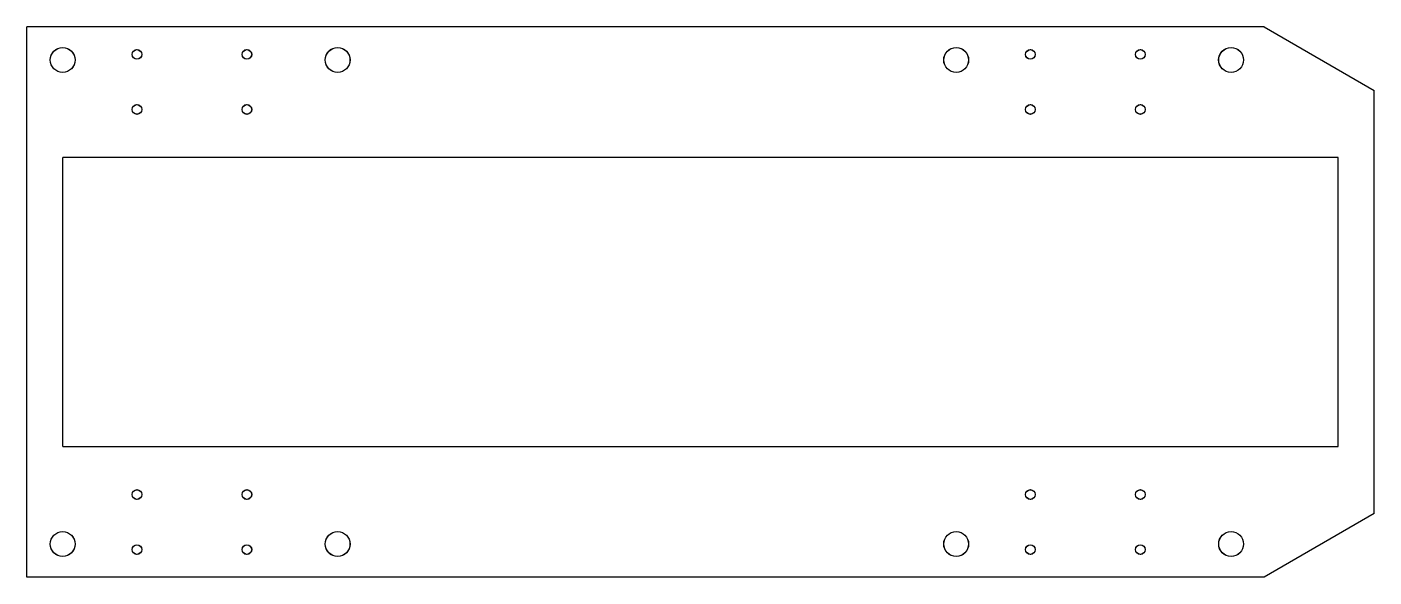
# Model space of a CAD drawing. Header units: millimetres. Extents: x 0 to 490, y 0 to 200.
import ezdxf

# ---------------------------------------------------------------- set-up
doc = ezdxf.new("R2010")
doc.units = ezdxf.units.MM

msp = doc.modelspace()

# ---------------------------------------------------------------- linework, layer by layer
at = {"color": 7, "linetype": 'Continuous', "lineweight": 25}
for p, q in [((450, 200), (0, 200)), ((0, 0), (0, 200)), ((450, 200), (490, 176.91)), ((490, 23.09), (490, 176.91)), ((477, 152.5), (13, 152.5)), ((13, 47.5), (13, 152.5)), ((477, 47.5), (477, 152.5)), ((13, 47.5), (477, 47.5)), ((490, 23.09), (450, 0)), ((450, 0), (0, 0))]:
    msp.add_line(p, q, dxfattribs=at)
for centre, radius in [((13, 188), 4.53), ((13, 188), 4.5), ((13, 188), 4.5), ((40, 190), 1.77), ((40, 190), 1.75), ((40, 190), 1.75), ((80, 190), 1.77), ((80, 190), 1.75), ((80, 190), 1.75), ((113, 188), 4.53), ((113, 188), 4.5), ((113, 188), 4.5), ((338, 188), 4.53), ((338, 188), 4.5), ((338, 188), 4.5), ((365, 190), 1.77), ((365, 190), 1.75), ((365, 190), 1.75), ((405, 190), 1.77), ((405, 190), 1.75), ((405, 190), 1.75), ((438, 188), 4.53), ((438, 188), 4.5), ((438, 188), 4.5), ((40, 170), 1.77), ((40, 170), 1.75), ((40, 170), 1.75), ((80, 170), 1.77), ((80, 170), 1.75), ((80, 170), 1.75), ((365, 170), 1.77), ((365, 170), 1.75), ((365, 170), 1.75), ((405, 170), 1.77), ((405, 170), 1.75), ((405, 170), 1.75), ((40, 30), 1.77), ((40, 30), 1.75), ((40, 30), 1.75), ((80, 30), 1.77), ((80, 30), 1.75), ((80, 30), 1.75), ((365, 30), 1.77), ((365, 30), 1.75), ((365, 30), 1.75), ((405, 30), 1.77), ((405, 30), 1.75), ((405, 30), 1.75), ((13, 12), 4.53), ((13, 12), 4.5), ((13, 12), 4.5), ((113, 12), 4.53), ((113, 12), 4.5), ((113, 12), 4.5), ((338, 12), 4.53), ((338, 12), 4.5), ((338, 12), 4.5), ((438, 12), 4.52), ((438, 12), 4.5), ((438, 12), 4.5), ((40, 10), 1.77), ((40, 10), 1.75), ((40, 10), 1.75), ((80, 10), 1.77), ((80, 10), 1.75), ((80, 10), 1.75), ((365, 10), 1.77), ((365, 10), 1.75), ((365, 10), 1.75), ((405, 10), 1.77), ((405, 10), 1.75), ((405, 10), 1.75)]:
    msp.add_circle(centre, radius, dxfattribs=at)

doc.saveas('drawing.dxf')
